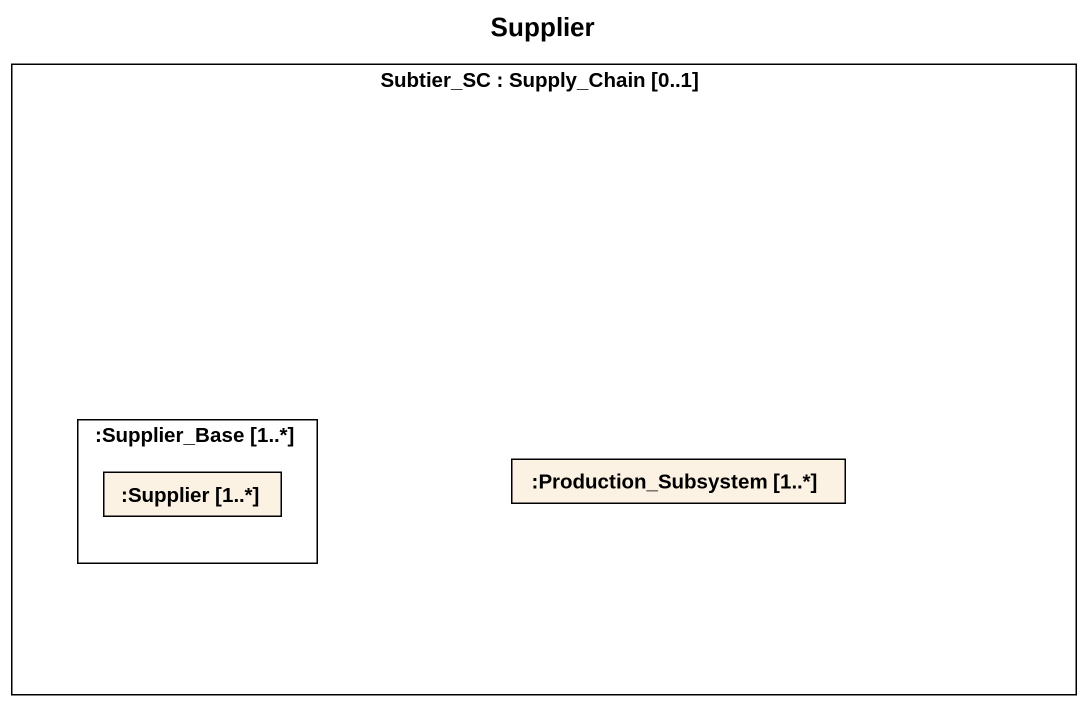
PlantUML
@startuml
title Supplier
rectangle "Subtier_SC : Supply_Chain [0..1]" as Subtier_SC {
  rectangle ":Supplier_Base [1..*]" as Supplier_Base_1 {
    rectangle ":Supplier [1..*]" as Supplier_1
  }
  rectangle ":Production_Subsystem [1..*]" as Production_Subsystem_1
}
@enduml
